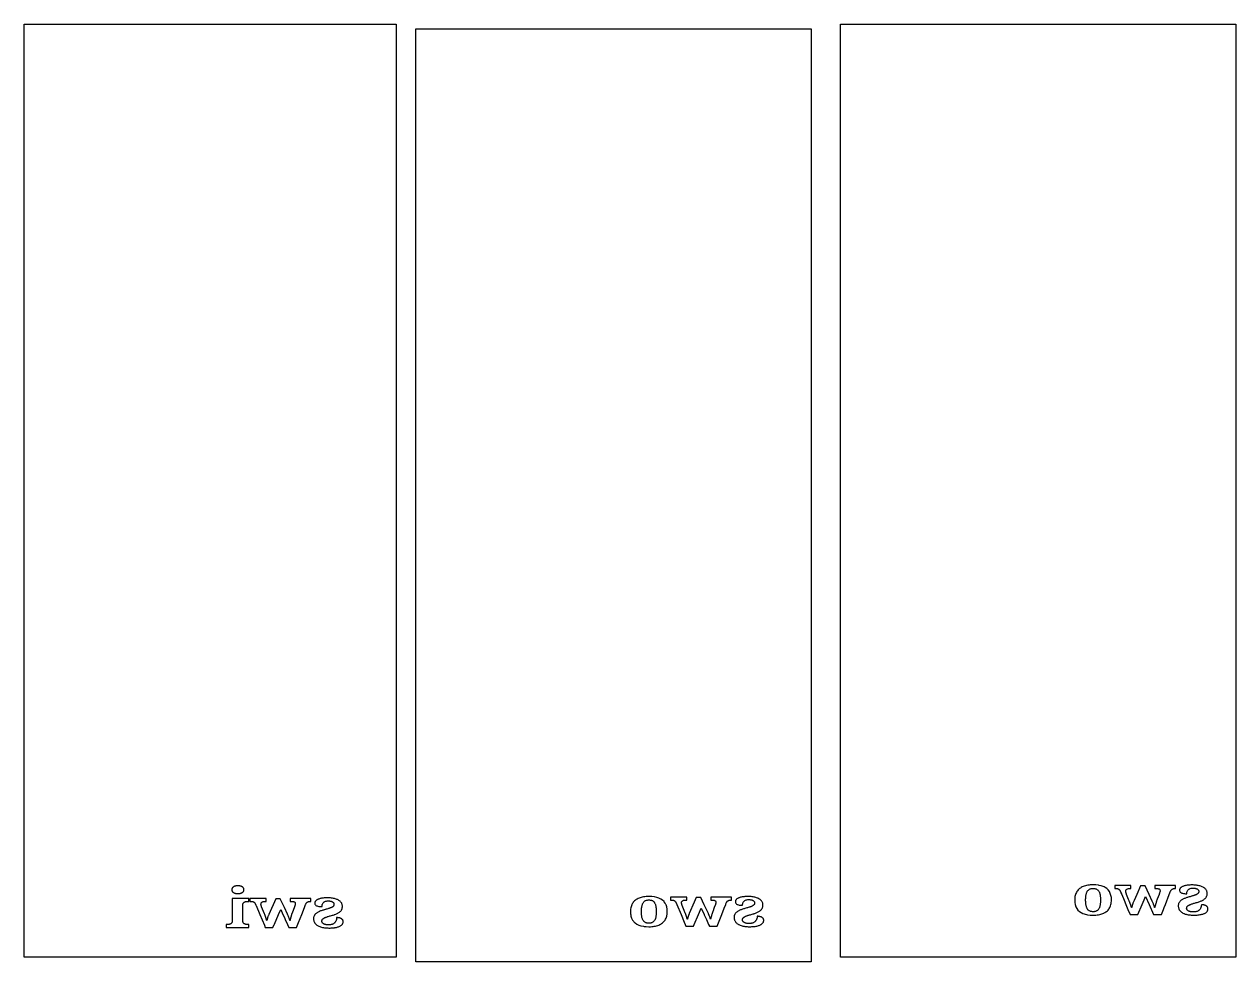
# Model space of a CAD drawing. Extents: x -140 to 308, y 299 to 701.
# Drawn here: x 53.2 to 301.4, y 509 to 701 of the extents above; entities that cross this region are included whole.
import ezdxf

# ---------------------------------------------------------------- set-up
doc = ezdxf.new("R2010")
doc.units = 0
doc.layers.get('0').update_dxf_attribs({"linetype": 'CONTINUOUS'})

msp = doc.modelspace()

# ---------------------------------------------------------------- linework, layer by layer
at = {"color": 1}
for points in [[(82.800003, 509.955), (78.800003, 509.955), (60.599998, 509.955), (53.200001, 509.955), (53.200001, 701), (94.580002, 701), (109.4, 701), (118.53, 701), (129.39999, 701), (129.39999, 515.912), (129.39999, 509.955), (109.4, 509.955), (103.4, 509.955), (94.580002, 509.955)], [(160.2, 509), (152.2, 509), (133.39999, 509), (133.39999, 700.04501), (177.397, 700.04501), (204.69299, 700.04501), (208, 700.04501), (209.39999, 700.04501), (214.39999, 700.04501), (214.39999, 509), (209.39999, 509), (208, 509), (203, 509), (182.39999, 509), (178.39999, 509), (177.397, 509)], [(301.39999, 509.955), (268.39801, 509.955), (220.39999, 509.955), (220.39999, 701), (268.39801, 701), (295.69299, 701), (301.39999, 701), (301.39999, 518.55)]]:
    msp.add_lwpolyline(points, close=True, dxfattribs=at)
at = {"color": 5}
for points in [[(96.283997, 523.067), (96.350997, 523.044), (96.420997, 523.024), (96.492997, 523.007), (96.569997, 522.992), (96.648997, 522.98), (96.727997, 522.971), (96.808997, 522.964), (96.890997, 522.96), (96.973997, 522.959), (97.059997, 522.96), (97.142997, 522.964), (97.224997, 522.971), (97.279997, 522.977), (97.303997, 522.98), (97.379997, 522.992), (97.454997, 523.007), (97.525997, 523.024), (97.594997, 523.044), (97.660997, 523.067), (97.723997, 523.092), (97.783997, 523.12), (97.841007, 523.151), (97.894997, 523.184), (97.944997, 523.221), (97.989997, 523.26), (98.025157, 523.296), (98.031957, 523.303), (98.068957, 523.349), (98.102957, 523.398), (98.131967, 523.45), (98.154967, 523.505), (98.172967, 523.564), (98.185967, 523.625), (98.193967, 523.69), (98.196967, 523.757), (98.194667, 523.808), (98.193919, 523.825), (98.185919, 523.889), (98.172919, 523.951), (98.154919, 524.009), (98.131919, 524.064), (98.102909, 524.116), (98.068909, 524.165), (98.031909, 524.211), (97.989909, 524.254), (97.944909, 524.294), (97.894909, 524.33), (97.840919, 524.364), (97.791919, 524.3898), (97.783919, 524.3938), (97.723919, 524.4218), (97.660919, 524.4478), (97.594919, 524.4698), (97.525919, 524.4898), (97.454919, 524.5068), (97.379919, 524.5218), (97.303919, 524.5338), (97.279919, 524.5368), (97.224919, 524.5428), (97.142919, 524.5498), (97.059919, 524.5538), (96.973919, 524.5548), (96.890919, 524.5538), (96.808919, 524.5498), (96.727919, 524.5428), (96.648919, 524.5338), (96.569919, 524.5218), (96.492919, 524.5068), (96.420919, 524.4898), (96.350919, 524.4698), (96.283919, 524.4478), (96.255919, 524.4366), (96.218929, 524.4218), (96.155929, 524.3938), (96.095929, 524.3638), (96.041929, 524.3298), (95.990929, 524.2938), (95.943929, 524.2538), (95.900929, 524.2108), (95.859929, 524.1648), (95.823929, 524.1158), (95.791929, 524.0638), (95.765929, 524.0088), (95.744929, 523.9508), (95.730929, 523.8888), (95.721929, 523.8248), (95.721181, 523.8078), (95.718881, 523.7568), (95.721881, 523.6898), (95.730881, 523.6248), (95.744881, 523.5638), (95.765881, 523.5048), (95.791881, 523.4498), (95.823881, 523.3978), (95.859881, 523.3488), (95.900881, 523.3028), (95.943881, 523.2598), (95.990881, 523.2208), (96.041881, 523.1838), (96.095881, 523.1508), (96.155881, 523.1198), (96.218881, 523.0918), (96.255871, 523.0776)], [(268.405, 521.902), (268.398, 521.647), (268.424, 521.148), (268.504, 520.693), (268.638, 520.282), (268.82501, 519.916), (269.065, 519.594), (269.35901, 519.316), (269.70499, 519.082), (270.10101, 518.89), (270.336, 518.8117), (270.548, 518.741), (270.797, 518.688), (271.04599, 518.635), (271.59399, 518.571), (272.19199, 518.55), (272.47699, 518.555), (272.75201, 518.571), (273.01801, 518.598), (273.27499, 518.635), (273.522, 518.683), (273.5425, 518.688), (273.76, 518.741), (273.98498, 518.811), (274.19799, 518.89), (274.40099, 518.981), (274.43199, 518.9974), (274.59199, 519.082), (274.77198, 519.194), (274.94197, 519.316), (275.09599, 519.449), (275.23799, 519.594), (275.36799, 519.749), (275.48497, 519.916), (275.59098, 520.093), (275.68398, 520.282), (275.76098, 520.484), (275.82298, 520.696), (275.83198, 520.736), (275.87218, 520.919), (275.90718, 521.151), (275.92818, 521.394), (275.93518, 521.647), (275.90818, 522.147), (275.82918, 522.602), (275.77058, 522.784), (275.69718, 523.012), (275.51218, 523.379), (275.27418, 523.701), (274.98319, 523.978), (274.63819, 524.212), (274.4322, 524.3116), (274.24119, 524.404), (273.7942, 524.553), (273.40818, 524.6353), (273.29719, 524.659), (272.74918, 524.723), (272.64393, 524.727), (272.4928, 524.733), (272.38419, 524.737), (272.15018, 524.746), (271.8632, 524.74), (271.58619, 524.724), (271.36018, 524.702), (271.31918, 524.698), (271.06317, 524.66), (270.81817, 524.613), (270.58218, 524.554), (270.35818, 524.485), (270.33618, 524.477), (270.14419, 524.4052), (269.94217, 524.3152), (269.75119, 524.2132), (269.57019, 524.1022), (269.40118, 523.9792), (269.24719, 523.8462), (269.10519, 523.7022), (268.97519, 523.5462), (268.85717, 523.3802), (268.75219, 523.2022), (268.65919, 523.0132), (268.57919, 522.8132), (268.57019, 522.7852), (268.51389, 522.6032), (268.46289, 522.3812), (268.42689, 522.1482)], [(271.12, 519.666), (271.0844, 519.712), (271.052, 519.754), (270.99, 519.851), (270.931, 519.956), (270.877, 520.07), (270.831, 520.192), (270.79, 520.323), (270.756, 520.462), (270.729, 520.609), (270.7074, 520.736), (270.7034, 520.762), (270.6824, 520.923), (270.6664, 521.092), (270.6544, 521.269), (270.6474, 521.454), (270.6454, 521.647), (270.6474, 521.843), (270.6544, 522.029), (270.6664, 522.208), (270.6824, 522.378), (270.7034, 522.54), (270.7294, 522.693), (270.7482, 522.784), (270.7594, 522.838), (270.7954, 522.974), (270.8364, 523.102), (270.8824, 523.222), (270.9334, 523.333), (270.9904, 523.435), (271.0554, 523.53), (271.1264, 523.616), (271.2024, 523.695), (271.2834, 523.765), (271.3421, 523.808), (271.3604, 523.8214), (271.3694, 523.8284), (271.4604, 523.8824), (271.56242, 523.9294), (271.67042, 523.9674), (271.78541, 523.9964), (271.90742, 524.0174), (272.03541, 524.0304), (272.1714, 524.0344), (272.30742, 524.0304), (272.38442, 524.0224), (272.43642, 524.0174), (272.55843, 523.9964), (272.67342, 523.9674), (272.78143, 523.9294), (272.88241, 523.8824), (272.97741, 523.8284), (273.06541, 523.7654), (273.14641, 523.6954), (273.22141, 523.6164), (273.29041, 523.5304), (273.35341, 523.4354), (273.40841, 523.33522), (273.40941, 523.33322), (273.45941, 523.22222), (273.50441, 523.10222), (273.54341, 522.97422), (273.57641, 522.83822), (273.58681, 522.78422), (273.60441, 522.69322), (273.62641, 522.54022), (273.64441, 522.37822), (273.65841, 522.20822), (273.66941, 522.02922), (273.67541, 521.84322), (273.67741, 521.64722), (273.67541, 521.45422), (273.66941, 521.26922), (273.65841, 521.09222), (273.64441, 520.92322), (273.62641, 520.76222), (273.62241, 520.73622), (273.60411, 520.60922), (273.57311, 520.46222), (273.53711, 520.32322), (273.49611, 520.19222), (273.45011, 520.07022), (273.39911, 519.95622), (273.34211, 519.85122), (273.27711, 519.75422), (273.24321, 519.71222), (273.20611, 519.66622), (273.13111, 519.58622), (273.04911, 519.51422), (272.96311, 519.45122), (272.87211, 519.39622), (272.7711, 519.35022), (272.66309, 519.31222), (272.5481, 519.28222), (272.42609, 519.26122), (272.38409, 519.25722), (272.29709, 519.24822), (272.1611, 519.24422), (272.02508, 519.24822), (271.89609, 519.26122), (271.77408, 519.28222), (271.65909, 519.31222), (271.55108, 519.35022), (271.4501, 519.39622), (271.3591, 519.45122), (271.2731, 519.51422), (271.1941, 519.58622)], [(276.98801, 524), (276.99201, 523.99947), (277.04801, 523.99247), (277.10401, 523.98247), (277.15801, 523.97047), (277.20901, 523.95847), (277.25801, 523.94347), (277.30401, 523.92447), (277.34801, 523.90347), (277.39001, 523.87847), (277.43001, 523.85047), (277.47101, 523.81647), (277.47901, 523.80847), (277.50361, 523.78507), (277.51061, 523.77807), (277.54961, 523.73507), (277.58761, 523.68707), (277.62361, 523.63507), (277.65961, 523.57907), (277.69461, 523.52007), (277.72961, 523.45607), (277.76661, 523.38507), (277.80361, 523.30907), (277.84061, 523.22807), (277.87861, 523.14007), (278.02735, 522.78407), (278.52763, 521.58677), (278.88306, 520.73607), (279.31089, 519.71207), (279.73875, 518.68807), (279.74965, 518.66207), (281.31764, 518.66207), (281.32894, 518.68807), (282.21517, 520.73607), (282.62368, 521.68009), (282.9067, 522.33407), (283.6304, 520.73607), (284.55792, 518.68807), (284.56972, 518.66207), (286.15871, 518.66207), (286.16891, 518.68807), (286.57098, 519.71207), (286.71969, 520.09081), (286.97305, 520.73607), (287.77722, 522.78407), (288.02969, 523.42707), (288.05769, 523.48207), (288.08669, 523.53407), (288.11569, 523.58307), (288.14569, 523.63007), (288.17569, 523.67407), (288.20769, 523.71507), (288.23869, 523.75107), (288.27269, 523.78407), (288.29899, 523.80807), (288.30699, 523.81507), (288.34199, 523.84307), (288.37899, 523.86807), (288.41699, 523.89007), (288.45899, 523.91107), (288.50399, 523.92907), (288.54999, 523.94607), (288.59799, 523.96107), (288.64699, 523.97507), (288.69899, 523.98607), (288.75299, 523.99407), (288.76799, 523.99607), (288.80899, 524.00007), (288.86899, 524.00407), (288.93099, 524.00707), (288.99699, 524.00907), (289.06499, 524.01007), (289.06499, 524.60107), (288.768, 524.60107), (287.74398, 524.60107), (286.71999, 524.60107), (285.696, 524.60107), (284.83098, 524.60107), (284.83098, 524.40952), (284.83098, 524.23951), (284.83098, 524.14701), (284.83098, 524.08791), (284.83098, 524.05641), (284.83098, 524.02561), (284.83098, 524.01431), (284.83098, 524.01031), (285.03, 524.01031), (285.17001, 524.00731), (285.298, 524.00031), (285.414, 523.98631), (285.517, 523.96831), (285.609, 523.94431), (285.688, 523.91431), (285.696, 523.90931), (285.752, 523.87691), (285.804, 523.82991), (285.8198, 523.80791), (285.845, 523.77291), (285.874, 523.70491), (285.891, 523.62691), (285.897, 523.53891), (285.896, 523.50891), (285.894, 523.47491), (285.889, 523.43891), (285.883, 523.40091), (285.875, 523.35991), (285.866, 523.31591), (285.86, 523.29591), (285.852, 523.27291), (285.838, 523.23091), (285.796, 523.10791), (285.782, 523.06791), (285.696, 522.83905), (285.6753, 522.78395), (285.30781, 521.80604), (285.23901, 521.62295), (285.19101, 521.48895), (285.16801, 521.42195), (285.14601, 521.35395), (285.12401, 521.28495), (285.10301, 521.21595), (285.08921, 521.16925), (285.08221, 521.14495), (285.06221, 521.07395), (285.02421, 520.93595), (285.00521, 520.86795), (284.98821, 520.80095), (284.96751, 520.73595), (284.9672, 520.73495), (284.9514, 520.68195), (284.9484, 520.67095), (284.937, 520.63025), (284.93, 520.60695), (284.9188, 520.56675), (284.9128, 520.54595), (284.8978, 520.48495), (284.8888, 520.44955), (284.8828, 520.42595), (284.8668, 520.36595), (284.8518, 520.30895), (284.8388, 520.25395), (284.8318, 520.22395), (284.8268, 520.20195), (284.8178, 520.15295), (284.8098, 520.10595), (284.7708, 520.10595), (284.7678, 520.10595), (284.7458, 520.19795), (284.7388, 520.22395), (284.7209, 520.28995), (284.6919, 520.38395), (284.6719, 520.44525), (284.6609, 520.47895), (284.6269, 520.57495), (284.5909, 520.67295), (284.5674, 520.73595), (284.5529, 520.77495), (284.5119, 520.88295), (284.4649, 520.99895), (284.4139, 521.11995), (284.3579, 521.24895), (284.2979, 521.38395), (283.63854, 522.78395), (282.81289, 524.53695), (282.62389, 524.53695), (281.87289, 524.53695), (281.11129, 522.78395), (280.57589, 521.55166), (280.45089, 521.26395), (280.44389, 521.24795), (280.39389, 521.13395), (280.34389, 521.01095), (280.29889, 520.89495), (280.25989, 520.78495), (280.24419, 520.73595), (280.22689, 520.68195), (280.19989, 520.58495), (280.17589, 520.49495), (280.15369, 520.41115), (280.15287, 520.40815), (280.13187, 520.32615), (280.11187, 520.24815), (280.10487, 520.22415), (280.09147, 520.17515), (280.07347, 520.10615), (280.03247, 520.10615), (280.02447, 520.13225), (280.01847, 520.15115), (280.00547, 520.19615), (279.99747, 520.22415), (279.99247, 520.24015), (279.98147, 520.28415), (279.96947, 520.32715), (279.95847, 520.37015), (279.94847, 520.41215), (279.92447, 520.49815), (279.91367, 520.53615), (279.91267, 520.54015), (279.89967, 520.58315), (279.88567, 520.62515), (279.86867, 520.67115), (279.85067, 520.71815), (279.84467, 520.73615), (279.83387, 520.76715), (279.81687, 520.81715), (279.79887, 520.86815), (279.78187, 520.92115), (279.76287, 520.97515), (279.74187, 521.03215), (279.71887, 521.09215), (279.69287, 521.15515), (279.66587, 521.22015), (279.65307, 521.24815), (279.63487, 521.28815), (279.55187, 521.49923), (279.44927, 521.76015), (279.04662, 522.78415), (278.99782, 522.90815), (278.96382, 523.00615), (278.94782, 523.05615), (278.93282, 523.10715), (278.91782, 523.15915), (278.90382, 523.21215), (278.89082, 523.26315), (278.88282, 523.29615), (278.87982, 523.31115), (278.87182, 523.35615), (278.86582, 523.39615), (278.86282, 523.43415), (278.86182, 523.46715), (278.86782, 523.55615), (278.88882, 523.63715), (278.92182, 523.70915), (278.96882, 523.77215), (279.00742, 523.80815), (279.02882, 523.82815), (279.10182, 523.87415), (279.18882, 523.91615), (279.28983, 523.95015), (279.40482, 523.97615), (279.53382, 523.99515), (279.55182, 523.99615), (279.67682, 524.00615), (279.83383, 524.01015), (279.92783, 524.01015), (279.92783, 524.60115), (279.55182, 524.60115), (278.52784, 524.60115), (277.50382, 524.60115), (276.99182, 524.60115), (276.60382, 524.60115), (276.60382, 524.05135), (276.60382, 524.03735), (276.60382, 524.02085), (276.60382, 524.01285), (276.60382, 524.00985), (276.79181, 524.00985), (276.85981, 524.00885), (276.92581, 524.00585)], [(291.39899, 519.705), (291.39499, 519.712), (291.37459, 519.752), (291.35659, 519.799), (291.34359, 519.847), (291.33559, 519.897), (291.33259, 519.947), (291.33559, 520.007), (291.34359, 520.065), (291.35659, 520.12), (291.37459, 520.174), (291.39809, 520.224), (291.39855, 520.225), (291.42655, 520.274), (291.45855, 520.322), (291.49655, 520.368), (291.54155, 520.414), (291.59455, 520.459), (291.65355, 520.502), (291.71955, 520.546), (291.79355, 520.588), (291.83955, 520.6124), (291.87455, 520.631), (291.96255, 520.673), (292.05855, 520.716), (292.10805, 520.736), (292.16255, 520.758), (292.27355, 520.801), (292.39257, 520.841), (292.52156, 520.883), (292.65755, 520.925), (292.80355, 520.968), (292.86355, 520.9852), (292.95755, 521.012), (293.12054, 521.056), (293.31454, 521.108), (293.50155, 521.16), (293.67953, 521.214), (293.84955, 521.269), (294.01153, 521.326), (294.16553, 521.384), (294.31155, 521.446), (294.44955, 521.511), (294.57855, 521.577), (294.70053, 521.646), (294.81354, 521.717), (294.87454, 521.76), (294.91154, 521.7861), (294.91854, 521.7911), (295.01854, 521.8671), (295.11054, 521.9471), (295.19254, 522.0301), (295.26654, 522.1171), (295.33254, 522.2081), (295.38854, 522.3021), (295.43654, 522.4001), (295.47554, 522.5031), (295.50654, 522.6111), (295.52854, 522.7241), (295.53554, 522.7841), (295.54154, 522.8421), (295.54554, 522.9641), (295.53954, 523.1101), (295.52154, 523.2491), (295.49054, 523.3811), (295.44854, 523.5071), (295.39354, 523.6261), (295.32654, 523.7391), (295.24754, 523.8451), (295.15754, 523.9451), (295.05656, 524.0401), (294.94556, 524.1291), (294.91156, 524.152), (294.82256, 524.2121), (294.68856, 524.2901), (294.54756, 524.3591), (294.39855, 524.4221), (294.23857, 524.4791), (294.07057, 524.5311), (293.89257, 524.5771), (293.88757, 524.5781), (293.70556, 524.617), (293.51056, 524.651), (293.37558, 524.6697), (293.30858, 524.6787), (293.0996, 524.7007), (292.88359, 524.7157), (292.86359, 524.7166), (292.66059, 524.7256), (292.43058, 524.7286), (292.20658, 524.7256), (291.99357, 524.7176), (291.83958, 524.7076), (291.79258, 524.7046), (291.60358, 524.6856), (291.42557, 524.6616), (291.25959, 524.6326), (291.10459, 524.6016), (290.95859, 524.5676), (290.82359, 524.5306), (290.81559, 524.5276), (290.69758, 524.4901), (290.58158, 524.4471), (290.47559, 524.4001), (290.37859, 524.3491), (290.29059, 524.2961), (290.21159, 524.2411), (290.14159, 524.1841), (290.07959, 524.1251), (290.02659, 524.0651), (289.98159, 524.0041), (289.94459, 523.9431), (289.91659, 523.8811), (289.89559, 523.8201), (289.89259, 523.8071), (289.88359, 523.7591), (289.87959, 523.6981), (289.88959, 523.5781), (289.91859, 523.4671), (289.96559, 523.3671), (290.03259, 523.2761), (290.11959, 523.1941), (290.2246, 523.1231), (290.35259, 523.0641), (290.50459, 523.0171), (290.6826, 522.9791), (290.8156, 522.962), (290.8846, 522.953), (290.9226, 522.95), (291.09829, 522.9376), (291.11159, 522.93666), (291.22066, 522.93366), (291.29836, 522.93166), (291.34436, 522.93066), (291.36456, 522.93018), (291.37356, 523.10718), (291.40056, 523.27018), (291.44556, 523.41918), (291.50856, 523.55518), (291.58956, 523.67718), (291.68856, 523.78518), (291.71416, 523.80618), (291.80456, 523.88018), (291.83956, 523.90038), (291.93956, 523.95818), (292.09056, 524.01818), (292.25957, 524.06118), (292.44655, 524.08718), (292.64955, 524.09618), (292.72655, 524.09518), (292.80255, 524.09118), (292.86355, 524.08518), (292.87755, 524.08418), (292.95155, 524.07518), (293.02655, 524.06318), (293.09955, 524.04818), (293.17055, 524.03318), (293.23855, 524.01618), (293.30355, 523.99618), (293.36455, 523.97418), (293.37555, 523.96918), (293.42155, 523.94818), (293.47555, 523.92018), (293.52655, 523.89018), (293.57355, 523.85718), (293.61655, 523.82318), (293.63495, 523.80618), (293.65655, 523.78618), (293.69355, 523.74618), (293.72655, 523.70518), (293.75555, 523.66118), (293.77855, 523.61418), (293.79755, 523.56518), (293.81055, 523.51318), (293.81855, 523.45918), (293.82055, 523.40118), (293.81855, 523.34418), (293.81255, 523.29418), (293.81194, 523.28918), (293.79994, 523.23618), (293.78394, 523.18518), (293.76294, 523.13618), (293.73794, 523.09018), (293.70594, 523.04318), (293.66594, 522.99618), (293.61694, 522.95018), (293.56094, 522.90618), (293.49694, 522.86218), (293.42394, 522.81918), (293.35684, 522.78218), (293.34594, 522.77618), (293.25894, 522.73418), (293.16294, 522.69118), (293.05696, 522.64818), (292.94194, 522.60618), (292.86394, 522.57908), (292.81794, 522.56308), (292.68296, 522.52008), (292.53694, 522.47508), (292.37895, 522.42808), (292.32705, 522.41308), (292.20897, 522.37908), (292.02798, 522.32808), (291.83495, 522.27608), (291.67696, 522.23208), (291.52297, 522.18608), (291.37197, 522.13808), (291.22597, 522.08808), (291.08397, 522.03508), (290.94597, 521.98008), (290.81597, 521.92398), (290.81397, 521.92311), (290.68698, 521.86411), (290.56796, 521.80311), (290.45398, 521.73911), (290.34695, 521.67311), (290.24597, 521.60511), (290.15197, 521.53211), (290.06497, 521.45511), (289.98497, 521.37611), (289.91197, 521.29311), (289.84497, 521.20711), (289.78597, 521.11811), (289.73497, 521.02311), (289.69297, 520.92411), (289.66097, 520.82111), (289.64147, 520.73411), (289.63747, 520.71411), (289.62347, 520.60311), (289.61947, 520.48811), (289.62547, 520.33811), (289.64247, 520.19411), (289.67147, 520.05511), (289.71247, 519.92011), (289.76447, 519.79011), (289.80547, 519.71011), (289.82847, 519.66511), (289.90347, 519.54911), (289.98947, 519.43811), (290.08747, 519.33411), (290.19547, 519.23611), (290.31446, 519.14411), (290.44547, 519.05911), (290.58646, 518.97911), (290.73645, 518.90611), (290.81645, 518.87281), (290.89745, 518.83911), (291.06744, 518.77811), (291.24844, 518.72411), (291.39581, 518.68611), (291.43841, 518.67511), (291.63842, 518.63611), (291.8474, 518.60511), (292.06542, 518.58011), (292.29342, 518.56211), (292.53042, 518.55111), (292.77642, 518.54811), (293.03143, 518.55111), (293.27441, 518.55911), (293.50542, 518.57411), (293.72442, 518.59411), (293.93041, 518.62011), (294.12441, 518.65211), (294.30343, 518.68311), (294.31703, 518.68611), (294.47142, 518.72011), (294.62642, 518.76111), (294.7704, 518.80811), (294.90343, 518.85911), (294.91243, 518.86311), (295.02345, 518.91491), (295.13643, 518.97291), (295.23845, 519.03491), (295.32945, 519.10091), (295.40945, 519.16991), (295.47845, 519.24391), (295.53645, 519.32191), (295.58445, 519.40291), (295.62345, 519.48491), (295.65345, 519.56991), (295.67545, 519.65591), (295.68345, 519.70991), (295.68845, 519.74291), (295.69345, 519.83291), (295.68945, 519.92091), (295.67745, 520.00191), (295.65945, 520.07791), (295.63245, 520.14891), (295.59845, 520.21291), (295.59245, 520.22191), (295.55775, 520.27191), (295.50975, 520.32391), (295.45875, 520.37091), (295.40275, 520.41591), (295.34375, 520.45691), (295.27975, 520.49391), (295.21275, 520.52791), (295.14175, 520.55491), (295.07075, 520.57991), (294.99775, 520.60091), (294.92475, 520.61991), (294.91275, 520.62191), (294.84975, 520.63451), (294.77375, 520.64651), (294.69775, 520.65651), (294.62475, 520.66451), (294.55375, 520.67051), (294.48575, 520.67551), (294.42475, 520.67751), (294.41875, 520.67769), (294.40035, 520.67798), (294.37655, 520.67835), (294.36095, 520.67859), (294.35495, 520.67869), (294.35195, 520.56669), (294.34295, 520.45669), (294.32695, 520.35169), (294.30395, 520.24969), (294.29595, 520.22169), (294.27585, 520.15069), (294.23985, 520.05669), (294.19885, 519.96569), (294.15285, 519.87969), (294.10185, 519.79869), (294.04485, 519.72269), (294.03345, 519.70969), (293.98275, 519.65169), (293.91575, 519.58569), (293.88875, 519.56209), (293.84475, 519.52369), (293.76875, 519.46769), (293.68875, 519.41569), (293.60475, 519.36869), (293.51675, 519.32669), (293.42475, 519.28969), (293.32575, 519.26069), (293.22272, 519.23669), (293.11674, 519.21769), (293.00675, 519.20469), (292.89375, 519.19669), (292.86475, 519.19595), (292.77675, 519.19395), (292.65377, 519.19595), (292.53774, 519.20095), (292.42674, 519.20795), (292.32176, 519.21895), (292.22176, 519.23295), (292.12876, 519.24995), (292.04076, 519.26995), (291.95776, 519.29395), (291.87976, 519.31995), (291.84076, 519.33615), (291.80776, 519.34995), (291.74076, 519.38195), (291.67876, 519.41795), (291.62576, 519.45295), (291.57676, 519.49095), (291.53276, 519.52995), (291.49276, 519.56995), (291.45876, 519.61295), (291.42776, 519.65695)], [(94.758003, 516.614), (94.580002, 516.614), (94.580002, 516.023), (96.255997, 516.023), (97.998001, 516.023), (98.049001, 516.023), (98.154996, 516.023), (98.256055, 516.023), (98.303995, 516.023), (99.20099, 516.023), (99.20099, 516.5584), (99.20099, 516.5801), (99.20099, 516.5861), (99.20099, 516.5921), (99.20099, 516.6024), (99.20099, 516.6074), (99.20099, 516.6114), (99.20099, 516.6144), (99.032991, 516.6144), (98.980001, 516.6154), (98.925001, 516.6174), (98.869001, 516.6204), (98.809991, 516.6254), (98.749991, 516.6314), (98.687991, 516.6384), (98.675101, 516.6404), (98.629991, 516.6474), (98.572991, 516.6594), (98.517991, 516.6744), (98.464991, 516.6914), (98.413991, 516.7114), (98.363991, 516.7344), (98.313001, 516.7624), (98.304001, 516.7684), (98.265001, 516.7936), (98.220001, 516.8276), (98.178001, 516.8656), (98.139001, 516.9056), (98.103001, 516.9496), (98.071001, 517.0006), (98.045001, 517.0566), (98.024001, 517.1176), (98.010001, 517.1836), (98.001001, 517.2556), (97.998001, 517.3326), (97.998001, 518.6886), (97.998001, 520.6926), (98.001001, 520.7646), (98.010001, 520.8316), (98.024001, 520.8926), (98.045001, 520.9486), (98.071001, 520.9986), (98.103001, 521.0446), (98.139001, 521.0876), (98.178001, 521.1276), (98.220001, 521.1636), (98.265001, 521.1966), (98.304001, 521.2202), (98.313001, 521.2252), (98.363991, 521.2512), (98.416991, 521.2742), (98.470991, 521.2942), (98.525991, 521.3112), (98.582991, 521.3262), (98.639991, 521.3382), (98.698991, 521.3472), (98.757001, 521.3542), (98.815001, 521.3602), (98.871001, 521.3652), (98.926001, 521.3682), (98.980001, 521.3702), (99.032991, 521.3712), (99.20099, 521.3712), (99.20099, 521.7602), (99.20099, 521.9612), (98.304001, 521.9612), (95.792, 521.9612), (95.792, 519.7021), (95.792, 519.38267), (95.792, 519.08206), (95.792, 518.6882), (95.792, 517.6642), (95.792, 517.3322), (95.79, 517.2552), (95.782, 517.1832), (95.7759, 517.1522), (95.769, 517.1172), (95.751, 517.0562), (95.727, 517.0002), (95.698, 516.9492), (95.66201, 516.9052), (95.62301, 516.8652), (95.58101, 516.8272), (95.53601, 516.7932), (95.48801, 516.7622), (95.43701, 516.7342), (95.38402, 516.7112), (95.33002, 516.6912), (95.27502, 516.6742), (95.23202, 516.6627), (95.21902, 516.6597), (95.16102, 516.6477), (95.11591, 516.6407), (95.10302, 516.6387), (95.04102, 516.6317), (94.98102, 516.6257), (94.92201, 516.6207), (94.86601, 516.6177), (94.81101, 516.6157)], [(114.265, 517.636), (114.2835, 517.664), (114.296, 517.683), (114.335, 517.73), (114.38, 517.775), (114.432, 517.82), (114.491, 517.864), (114.558, 517.907), (114.631, 517.949), (114.688, 517.9793), (114.712, 517.992), (114.801, 518.035), (114.897, 518.077), (114.9746, 518.1094), (115, 518.12), (115.112, 518.162), (115.231, 518.203), (115.359, 518.244), (115.47091, 518.2783), (115.49601, 518.2863), (115.64101, 518.3293), (115.79601, 518.3733), (115.95801, 518.4183), (116.15301, 518.4693), (116.33901, 518.5213), (116.51801, 518.5753), (116.68801, 518.6313), (116.73601, 518.6479), (116.85001, 518.6873), (116.85301, 518.6883), (117.00436, 518.7453), (117.15036, 518.8073), (117.28736, 518.8723), (117.41736, 518.9383), (117.53836, 519.0073), (117.65136, 519.0793), (117.75736, 519.1523), (117.85736, 519.2283), (117.94836, 519.3083), (118.03136, 519.3913), (118.10536, 519.4783), (118.17036, 519.5693), (118.22736, 519.6633), (118.25136, 519.7123), (118.27536, 519.7613), (118.31436, 519.8643), (118.34536, 519.9723), (118.36636, 520.0853), (118.37936, 520.2033), (118.38436, 520.3253), (118.37836, 520.4713), (118.35936, 520.6103), (118.33076, 520.7363), (118.32976, 520.7423), (118.28676, 520.8683), (118.23176, 520.9873), (118.16476, 521.0993), (118.08676, 521.2063), (117.99676, 521.3063), (117.89576, 521.4013), (117.78376, 521.4903), (117.66076, 521.5733), (117.52776, 521.6503), (117.38676, 521.7193), (117.23676, 521.7823), (117.07776, 521.8403), (116.90976, 521.8913), (116.73676, 521.936), (116.73176, 521.937), (116.54476, 521.977), (116.34976, 522.011), (116.14776, 522.039), (115.93876, 522.061), (115.72276, 522.077), (115.49976, 522.086), (115.26976, 522.089), (115.04476, 522.086), (114.83276, 522.078), (114.68876, 522.069), (114.63176, 522.065), (114.44176, 522.047), (114.26476, 522.023), (114.09876, 521.993), (113.94276, 521.962), (113.79776, 521.929), (113.66176, 521.892), (113.53576, 521.851), (113.42076, 521.808), (113.31476, 521.762), (113.31076, 521.76), (113.21746, 521.71), (113.12946, 521.657), (113.05046, 521.602), (112.97946, 521.545), (112.91746, 521.487), (112.86446, 521.427), (112.81946, 521.365), (112.78346, 521.304), (112.75446, 521.243), (112.73446, 521.182), (112.72246, 521.121), (112.71846, 521.059), (112.72746, 520.939), (112.75646, 520.829), (112.80066, 520.736), (112.80466, 520.728), (112.87166, 520.637), (112.95766, 520.556), (113.06366, 520.485), (113.19066, 520.426), (113.34366, 520.378), (113.52066, 520.341), (113.72266, 520.315), (113.95066, 520.299), (114.13645, 520.295), (114.18245, 520.294), (114.20265, 520.29352), (114.21165, 520.47052), (114.23865, 520.63352), (114.26975, 520.73652), (114.28365, 520.78252), (114.34665, 520.91852), (114.42765, 521.03952), (114.52665, 521.14752), (114.64365, 521.24252), (114.68865, 521.26872), (114.77765, 521.32052), (114.92965, 521.38152), (115.09865, 521.42452), (115.28465, 521.45052), (115.48865, 521.45952), (115.56465, 521.45752), (115.64065, 521.45352), (115.71265, 521.44752), (115.71565, 521.44728), (115.79065, 521.43728), (115.86465, 521.42528), (115.93865, 521.41128), (116.00965, 521.39628), (116.07765, 521.37928), (116.14165, 521.35928), (116.20265, 521.33628), (116.26065, 521.31128), (116.31465, 521.28328), (116.36465, 521.25328), (116.37165, 521.24828), (116.41155, 521.22028), (116.45555, 521.18528), (116.49555, 521.14828), (116.53255, 521.10928), (116.56555, 521.06728), (116.59455, 521.02428), (116.61755, 520.97728), (116.63555, 520.92828), (116.64855, 520.87628), (116.65655, 520.82128), (116.65955, 520.76428), (116.65857, 520.73628), (116.65757, 520.70728), (116.65057, 520.65228), (116.63857, 520.59928), (116.62257, 520.54828), (116.60157, 520.49928), (116.57557, 520.45328), (116.54357, 520.40528), (116.50357, 520.35928), (116.45557, 520.31328), (116.39957, 520.26828), (116.33457, 520.22528), (116.33257, 520.22428), (116.26227, 520.18228), (116.18427, 520.13928), (116.09727, 520.09628), (116.00027, 520.05428), (115.89527, 520.01128), (115.78027, 519.96928), (115.71227, 519.94588), (115.65527, 519.92628), (115.52127, 519.88328), (115.37427, 519.83728), (115.21627, 519.79028), (115.04727, 519.74228), (114.94021, 519.71228), (114.86531, 519.69128), (114.68831, 519.64338), (114.67331, 519.63938), (114.51431, 519.59538), (114.36031, 519.54938), (114.21031, 519.50138), (114.06431, 519.45138), (113.92231, 519.39838), (113.78431, 519.34438), (113.66431, 519.29298), (113.65131, 519.28698), (113.52531, 519.22698), (113.40531, 519.16598), (113.29231, 519.10198), (113.18431, 519.03598), (113.08431, 518.96798), (112.99031, 518.89498), (112.90231, 518.81898), (112.82231, 518.73898), (112.77751, 518.68798), (112.74931, 518.65598), (112.68331, 518.56998), (112.64031, 518.50588), (112.62431, 518.48198), (112.57331, 518.38598), (112.53131, 518.28698), (112.49831, 518.18398), (112.47531, 518.07698), (112.46131, 517.96598), (112.45631, 517.85098), (112.46231, 517.70198), (112.48031, 517.55798), (112.50931, 517.41798), (112.54931, 517.28298), (112.60231, 517.15398), (112.64031, 517.07858), (112.66531, 517.02898), (112.74131, 516.91198), (112.82731, 516.80198), (112.92431, 516.69798), (112.98821, 516.63998), (113.03231, 516.59998), (113.15231, 516.50798), (113.28231, 516.42198), (113.42331, 516.34298), (113.57431, 516.26998), (113.73431, 516.20298), (113.90531, 516.14198), (114.08531, 516.08798), (114.27531, 516.03898), (114.47531, 515.99998), (114.68431, 515.96798), (114.68831, 515.96754), (114.90331, 515.94394), (115.13031, 515.92594), (115.36731, 515.91494), (115.61331, 515.91194), (115.71231, 515.91271), (115.86931, 515.91371), (116.11231, 515.92271), (116.34331, 515.93771), (116.56131, 515.95771), (116.73631, 515.97971), (116.76831, 515.98371), (116.96231, 516.01471), (117.14131, 516.04671), (117.30831, 516.08371), (117.46431, 516.12471), (117.60831, 516.17071), (117.74031, 516.22271), (117.86131, 516.27871), (117.97431, 516.33671), (118.07631, 516.39771), (118.16731, 516.46371), (118.24731, 516.53371), (118.31631, 516.60771), (118.33971, 516.63971), (118.37331, 516.68571), (118.42131, 516.76571), (118.46031, 516.84871), (118.49131, 516.93271), (118.51331, 517.01871), (118.52631, 517.10671), (118.53031, 517.19671), (118.52631, 517.28371), (118.51531, 517.36571), (118.49631, 517.44171), (118.47031, 517.51171), (118.43631, 517.57671), (118.39431, 517.63571), (118.36851, 517.66371), (118.34731, 517.68671), (118.29631, 517.73471), (118.24031, 517.77871), (118.18131, 517.81971), (118.11731, 517.85671), (118.04931, 517.89071), (117.97931, 517.91871), (117.90831, 517.94271), (117.83531, 517.96471), (117.76131, 517.98271), (117.76031, 517.98291), (117.68631, 517.99771), (117.61031, 518.01071), (117.53531, 518.01971), (117.46231, 518.02771), (117.39131, 518.03471), (117.32231, 518.03871), (117.25631, 518.04171), (117.23391, 518.04206), (117.21281, 518.04239), (117.19971, 518.04259), (117.19271, 518.04271), (117.18971, 517.92971), (117.17971, 517.82071), (117.16371, 517.71471), (117.15271, 517.66371), (117.14171, 517.61271), (117.11271, 517.51471), (117.07771, 517.41971), (117.03671, 517.32871), (116.99071, 517.24371), (116.93971, 517.16271), (116.88271, 517.08671), (116.82071, 517.01471), (116.75371, 516.94871), (116.73671, 516.93431), (116.68171, 516.88771), (116.60571, 516.83071), (116.52671, 516.77971), (116.44271, 516.73271), (116.35471, 516.69071), (116.26271, 516.65371), (116.21441, 516.63971), (116.16271, 516.62471), (116.06071, 516.60071), (115.95371, 516.58171), (115.84371, 516.56871), (115.73071, 516.56071), (115.71271, 516.56025), (115.61371, 516.55725), (115.49171, 516.55925), (115.37471, 516.56325), (115.26371, 516.57125), (115.15871, 516.58225), (115.05971, 516.59625), (114.96571, 516.61325), (114.87771, 516.63325), (114.85631, 516.63925), (114.79571, 516.65625), (114.71771, 516.68325), (114.68871, 516.69495), (114.64571, 516.71225), (114.57871, 516.74525), (114.51671, 516.78125), (114.46271, 516.81625), (114.41471, 516.85325), (114.36971, 516.89225), (114.33071, 516.93325), (114.29571, 516.97625), (114.26571, 517.02025), (114.23671, 517.06625), (114.21371, 517.11225), (114.19831, 517.15125), (114.19431, 517.16025), (114.18131, 517.20825), (114.17331, 517.25725), (114.17131, 517.30725), (114.17331, 517.36725), (114.18131, 517.42525), (114.19431, 517.48125), (114.21331, 517.53425), (114.23631, 517.58625)], [(177.405, 519.533), (177.397, 519.278), (177.424, 518.779), (177.44, 518.688), (177.504, 518.324), (177.638, 517.913), (177.825, 517.547), (178.065, 517.225), (178.17599, 517.12004), (178.35899, 516.947), (178.705, 516.713), (178.85556, 516.64), (179.101, 516.521), (179.548, 516.372), (180.04601, 516.266), (180.224, 516.2452), (180.59399, 516.202), (181.192, 516.181), (181.47701, 516.186), (181.752, 516.202), (182.01801, 516.229), (182.272, 516.2656), (182.275, 516.26603), (182.52201, 516.31403), (182.76, 516.37203), (182.98501, 516.44203), (183.19801, 516.52103), (183.40101, 516.61203), (183.45391, 516.64003), (183.59196, 516.71303), (183.77196, 516.82503), (183.94196, 516.94703), (184.09595, 517.08003), (184.23797, 517.22503), (184.31997, 517.32283), (184.36797, 517.38003), (184.48497, 517.54703), (184.59097, 517.72403), (184.68397, 517.91303), (184.76097, 518.11503), (184.82297, 518.32703), (184.87197, 518.55003), (184.89277, 518.68803), (184.90697, 518.78203), (184.92797, 519.02503), (184.93497, 519.27803), (184.90797, 519.77803), (184.82897, 520.23303), (184.69699, 520.64303), (184.65009, 520.73603), (184.51196, 521.01003), (184.31998, 521.2698), (184.27398, 521.332), (183.98298, 521.609), (183.63798, 521.843), (183.24098, 522.035), (182.79399, 522.184), (182.29698, 522.29), (182.27198, 522.293), (181.74897, 522.3541), (181.32017, 522.3698), (181.24797, 522.3728), (181.14997, 522.3768), (180.86299, 522.3708), (180.58598, 522.3548), (180.31898, 522.3288), (180.22398, 522.3147), (180.06298, 522.2908), (179.81797, 522.2438), (179.58198, 522.1848), (179.35798, 522.1158), (179.19998, 522.0567), (179.14398, 522.0358), (178.94198, 521.9458), (178.75099, 521.8438), (178.56999, 521.7328), (178.40098, 521.6098), (178.24697, 521.4768), (178.17597, 521.4048), (178.10497, 521.3328), (177.97498, 521.1768), (177.85696, 521.0108), (177.75197, 520.8328), (177.70477, 520.7368), (177.65897, 520.6438), (177.57897, 520.4448), (177.51397, 520.2338), (177.46297, 520.0118), (177.42697, 519.7788)], [(179.68201, 518.554), (179.66931, 518.688), (179.66631, 518.723), (179.65431, 518.9), (179.64731, 519.085), (179.64531, 519.278), (179.64731, 519.474), (179.65431, 519.661), (179.66631, 519.839), (179.68231, 520.009), (179.70331, 520.171), (179.72931, 520.324), (179.75931, 520.469), (179.79531, 520.605), (179.83631, 520.733), (179.83731, 520.736), (179.88221, 520.853), (179.93321, 520.964), (179.99021, 521.066), (180.05521, 521.161), (180.12621, 521.247), (180.20221, 521.326), (180.22421, 521.345), (180.28321, 521.396), (180.36921, 521.459), (180.46021, 521.513), (180.5622, 521.56), (180.6702, 521.598), (180.7852, 521.627), (180.9072, 521.648), (181.0352, 521.661), (181.17121, 521.665), (181.24821, 521.663), (181.30721, 521.661), (181.4362, 521.648), (181.5582, 521.627), (181.6732, 521.598), (181.78121, 521.56), (181.8822, 521.513), (181.9772, 521.459), (182.0652, 521.396), (182.1462, 521.326), (182.2212, 521.247), (182.2722, 521.1834), (182.2902, 521.161), (182.3532, 521.066), (182.4092, 520.964), (182.4592, 520.853), (182.5031, 520.736), (182.5041, 520.733), (182.5431, 520.605), (182.5761, 520.469), (182.6041, 520.324), (182.6261, 520.171), (182.6441, 520.009), (182.6581, 519.839), (182.6691, 519.661), (182.6751, 519.474), (182.6771, 519.278), (182.6751, 519.085), (182.6691, 518.9), (182.6581, 518.723), (182.6551, 518.688), (182.644, 518.554), (182.626, 518.393), (182.604, 518.24), (182.573, 518.093), (182.537, 517.954), (182.496, 517.823), (182.45, 517.701), (182.4334, 517.664), (182.399, 517.587), (182.342, 517.482), (182.277, 517.385), (182.272, 517.379), (182.206, 517.2972), (182.13, 517.2172), (182.049, 517.1452), (181.963, 517.0822), (181.872, 517.0272), (181.77101, 516.9812), (181.663, 516.9432), (181.54801, 516.9132), (181.426, 516.8922), (181.29701, 516.8802), (181.24801, 516.8782), (181.16101, 516.8752), (181.025, 516.8802), (180.89601, 516.8922), (180.77401, 516.9132), (180.65901, 516.9432), (180.551, 516.9812), (180.45001, 517.0272), (180.35901, 517.0822), (180.27301, 517.1452), (180.22401, 517.1899), (180.19401, 517.2172), (180.12001, 517.2972), (180.05201, 517.3852), (179.99001, 517.4822), (179.93101, 517.5872), (179.87701, 517.7012), (179.83101, 517.8232), (179.79001, 517.9542), (179.75601, 518.0932), (179.72901, 518.2402), (179.70301, 518.3932)], [(186.879, 520.771), (186.8936, 520.736), (187.74928, 518.688), (188.41597, 517.09238), (188.60498, 516.64), (188.74997, 516.293), (190.31796, 516.293), (190.46397, 516.63039), (191.35437, 518.688), (191.90697, 519.965), (192.48531, 518.688), (192.51191, 518.6291), (192.94902, 517.66397), (193.41276, 516.63997), (193.56993, 516.29297), (194.55992, 516.29297), (195.15892, 516.29297), (196.09933, 518.68797), (196.60792, 519.98323), (196.90348, 520.73597), (197.02992, 521.05797), (197.05792, 521.11297), (197.08692, 521.16497), (197.11592, 521.21397), (197.13762, 521.24797), (197.14562, 521.26097), (197.17562, 521.30497), (197.20762, 521.34597), (197.23862, 521.38197), (197.27262, 521.41497), (197.30662, 521.44597), (197.34162, 521.47397), (197.37862, 521.49897), (197.41662, 521.52097), (197.45862, 521.54197), (197.50362, 521.55997), (197.54962, 521.57697), (197.59762, 521.59197), (197.63162, 521.60197), (197.64662, 521.60597), (197.69862, 521.61697), (197.75262, 521.62497), (197.80862, 521.63097), (197.86862, 521.63497), (197.93062, 521.63897), (197.99662, 521.64097), (198.06462, 521.64097), (198.06462, 522.23197), (197.63162, 522.23197), (196.60762, 522.23197), (195.58362, 522.23197), (194.55962, 522.23197), (193.83061, 522.23197), (193.83061, 521.77792), (193.83061, 521.71882), (193.83061, 521.68732), (193.83061, 521.66012), (193.83061, 521.64372), (193.83061, 521.64072), (194.03, 521.64072), (194.17, 521.63872), (194.298, 521.63072), (194.414, 521.61672), (194.517, 521.59872), (194.56, 521.58752), (194.609, 521.57472), (194.688, 521.54472), (194.752, 521.50772), (194.804, 521.46072), (194.845, 521.40372), (194.874, 521.33572), (194.891, 521.25772), (194.89167, 521.24772), (194.89667, 521.16972), (194.89567, 521.13972), (194.89367, 521.10572), (194.88867, 521.06972), (194.88267, 521.03172), (194.87467, 520.99072), (194.86567, 520.94672), (194.85167, 520.90372), (194.83767, 520.86172), (194.79567, 520.73872), (194.79467, 520.73572), (194.78177, 520.69872), (194.55977, 520.10794), (194.23877, 519.25372), (194.21477, 519.18772), (194.19077, 519.11972), (194.16777, 519.05272), (194.14577, 518.98472), (194.12377, 518.91572), (194.10277, 518.84672), (194.08177, 518.77572), (194.06177, 518.70472), (194.05677, 518.68772), (194.02347, 518.56672), (194.00447, 518.49872), (193.99547, 518.46432), (193.98747, 518.43172), (193.96647, 518.36572), (193.94747, 518.30172), (193.92947, 518.23772), (193.91247, 518.17672), (193.91223, 518.17572), (193.89743, 518.11572), (193.88843, 518.08032), (193.88243, 518.05672), (193.86643, 517.99672), (193.85143, 517.93972), (193.83843, 517.88472), (193.82643, 517.83272), (193.81743, 517.78372), (193.80943, 517.73672), (193.79253, 517.73672), (193.78213, 517.73672), (193.77713, 517.73672), (193.77013, 517.73672), (193.76713, 517.73672), (193.74513, 517.82872), (193.72013, 517.92072), (193.69113, 518.01472), (193.66013, 518.10972), (193.63673, 518.17572), (193.62613, 518.20572), (193.59013, 518.30372), (193.55213, 518.40572), (193.53513, 518.45052), (193.51113, 518.51372), (193.46413, 518.62972), (193.43963, 518.68772), (193.41303, 518.75072), (193.35703, 518.87972), (193.29703, 519.01472), (192.51102, 520.68358), (191.81203, 522.16772), (190.90832, 522.16772), (190.87202, 522.16772), (190.46302, 521.22633), (189.45002, 518.89472), (189.39302, 518.76472), (189.36172, 518.68772), (189.34302, 518.64172), (189.29802, 518.52572), (189.25902, 518.41572), (189.22602, 518.31272), (189.19902, 518.21572), (189.18832, 518.17572), (189.17502, 518.12572), (189.15292, 518.04192), (189.15207, 518.03892), (189.13107, 517.95692), (189.11107, 517.87892), (189.09107, 517.80592), (189.07307, 517.73692), (189.03347, 517.73692), (189.03247, 517.73692), (189.01957, 517.77832), (189.01857, 517.78232), (189.00557, 517.82732), (188.99257, 517.87132), (188.98157, 517.91532), (188.96957, 517.95832), (188.95857, 518.00132), (188.94857, 518.04332), (188.92757, 518.11852), (188.92457, 518.12932), (188.91257, 518.17132), (188.91057, 518.17632), (188.90357, 518.19822), (188.90157, 518.20622), (188.89957, 518.21422), (188.88557, 518.25622), (188.86857, 518.30222), (188.86057, 518.32352), (188.85057, 518.35022), (188.83357, 518.39822), (188.81657, 518.44822), (188.79857, 518.49922), (188.78157, 518.55222), (188.76257, 518.60622), (188.74157, 518.66422), (188.73257, 518.68822), (188.71887, 518.72322), (188.69287, 518.78622), (188.66587, 518.85122), (188.63487, 518.91922), (188.41588, 519.47652), (187.99788, 520.54022), (187.98088, 520.58822), (187.96388, 520.63722), (187.94788, 520.68722), (187.93348, 520.73622), (187.93289, 520.73822), (187.91789, 520.79022), (187.90389, 520.84322), (187.89089, 520.89422), (187.87989, 520.94222), (187.87189, 520.98722), (187.86589, 521.02722), (187.86289, 521.06522), (187.86189, 521.09822), (187.86789, 521.18722), (187.88369, 521.24822), (187.88869, 521.26822), (187.92169, 521.34022), (187.96869, 521.40322), (188.02869, 521.45922), (188.10169, 521.50522), (188.18869, 521.54722), (188.28968, 521.58122), (188.40469, 521.60722), (188.41569, 521.60922), (188.53369, 521.62662), (188.67669, 521.63762), (188.83369, 521.64162), (188.92769, 521.64162), (188.92769, 522.23262), (188.4157, 522.23262), (187.3917, 522.23262), (186.3677, 522.23262), (185.6037, 522.23262), (185.6037, 521.97748), (185.6037, 521.88968), (185.6037, 521.84468), (185.6037, 521.77478), (185.6037, 521.73198), (185.6037, 521.72498), (185.6037, 521.70158), (185.6037, 521.68388), (185.6037, 521.66898), (185.6037, 521.65248), (185.6037, 521.64448), (185.6037, 521.64148), (185.79171, 521.64148), (185.85971, 521.64048), (185.92571, 521.63748), (185.98771, 521.63148), (186.04671, 521.62348), (186.10371, 521.61348), (186.15771, 521.60148), (186.20871, 521.58948), (186.25771, 521.57448), (186.30371, 521.55548), (186.34771, 521.53448), (186.36771, 521.52258), (186.38971, 521.50948), (186.42971, 521.48248), (186.47071, 521.44748), (186.51071, 521.40948), (186.54971, 521.36648), (186.58771, 521.31848), (186.62371, 521.26648), (186.65971, 521.21048), (186.69471, 521.15148), (186.72971, 521.08748), (186.76671, 521.01748), (186.80371, 520.94048), (186.84071, 520.85948)], [(200.336, 517.638), (200.34, 517.664), (200.344, 517.696), (200.357, 517.751), (200.375, 517.805), (200.399, 517.856), (200.427, 517.905), (200.459, 517.953), (200.497, 517.999), (200.542, 518.045), (200.595, 518.09), (200.654, 518.134), (200.704, 518.1666), (200.72, 518.177), (200.794, 518.219), (200.875, 518.262), (200.963, 518.304), (201.059, 518.347), (201.16298, 518.389), (201.27399, 518.432), (201.393, 518.472), (201.52199, 518.514), (201.65799, 518.556), (201.80399, 518.599), (201.95798, 518.643), (202.12099, 518.687), (202.12499, 518.688), (202.31526, 518.739), (202.50226, 518.791), (202.68025, 518.845), (202.75225, 518.8683), (202.85025, 518.9), (203.01223, 518.957), (203.16624, 519.015), (203.31224, 519.077), (203.45024, 519.142), (203.57923, 519.208), (203.70124, 519.277), (203.81424, 519.349), (203.91925, 519.422), (204.01925, 519.498), (204.11125, 519.578), (204.19325, 519.661), (204.23665, 519.712), (204.26725, 519.748), (204.33325, 519.839), (204.38925, 519.933), (204.43725, 520.031), (204.47625, 520.134), (204.50725, 520.242), (204.52925, 520.355), (204.54225, 520.473), (204.54625, 520.595), (204.54025, 520.736), (204.54003, 520.741), (204.52203, 520.88), (204.49103, 521.013), (204.44903, 521.138), (204.39403, 521.257), (204.32703, 521.37), (204.24803, 521.476), (204.15803, 521.576), (204.05704, 521.671), (203.94603, 521.76), (203.82303, 521.843), (203.77603, 521.8704), (203.68903, 521.921), (203.54803, 521.99), (203.39903, 522.053), (203.23903, 522.11), (203.07103, 522.162), (202.89304, 522.208), (202.75203, 522.2382), (202.70603, 522.2482), (202.51104, 522.2822), (202.30905, 522.3102), (202.10005, 522.3322), (201.88404, 522.3472), (201.72804, 522.3542), (201.66104, 522.3572), (201.43104, 522.3602), (201.20704, 522.3572), (200.99404, 522.3492), (200.79304, 522.3362), (200.70404, 522.3272), (200.60404, 522.3171), (200.42603, 522.2931), (200.26003, 522.2641), (200.10504, 522.2331), (199.95904, 522.1991), (199.82405, 522.1621), (199.69804, 522.1221), (199.68004, 522.1151), (199.58204, 522.0788), (199.47604, 522.0318), (199.37904, 521.9808), (199.29104, 521.9278), (199.21204, 521.8728), (199.14204, 521.8158), (199.08314, 521.7598), (199.08014, 521.7568), (199.02714, 521.6968), (198.98214, 521.6358), (198.94514, 521.5748), (198.91714, 521.5128), (198.89614, 521.4518), (198.88414, 521.3908), (198.88014, 521.3298), (198.89014, 521.2098), (198.91814, 521.0988), (198.96614, 520.9988), (199.03314, 520.9078), (199.12014, 520.8258), (199.22515, 520.7548), (199.26705, 520.7358), (199.35315, 520.6968), (199.50515, 520.6488), (199.68315, 520.6108), (199.88514, 520.5848), (200.11215, 520.5688), (200.36516, 520.5628), (200.37416, 520.7358), (200.37436, 520.7398), (200.40136, 520.9028), (200.44636, 521.0518), (200.50936, 521.1878), (200.59036, 521.3098), (200.68936, 521.4178), (200.70436, 521.4301), (200.80536, 521.5128), (200.94037, 521.5908), (201.09137, 521.6508), (201.26036, 521.6938), (201.44738, 521.7198), (201.65036, 521.7288), (201.72736, 521.7278), (201.72835, 521.72775), (201.80335, 521.72375), (201.87835, 521.71675), (201.95235, 521.70775), (202.02635, 521.69575), (202.10035, 521.68075), (202.17135, 521.66575), (202.23935, 521.64875), (202.24035, 521.64844), (202.30435, 521.62874), (202.36535, 521.60674), (202.42235, 521.58074), (202.47635, 521.55274), (202.52735, 521.52274), (202.57435, 521.48974), (202.61735, 521.45574), (202.65735, 521.41874), (202.69435, 521.37874), (202.72735, 521.33774), (202.75235, 521.29984), (202.75635, 521.29384), (202.77935, 521.24684), (202.79835, 521.19784), (202.81135, 521.14584), (202.81935, 521.09184), (202.82135, 521.03384), (202.81935, 520.97684), (202.81235, 520.92184), (202.80035, 520.86884), (202.78435, 520.81784), (202.76335, 520.76884), (202.75235, 520.74864), (202.74535, 520.73584), (202.73835, 520.72284), (202.70635, 520.67584), (202.66635, 520.62884), (202.61735, 520.58284), (202.56135, 520.53884), (202.49735, 520.49484), (202.42435, 520.45184), (202.34635, 520.40884), (202.25935, 520.36684), (202.16335, 520.32384), (202.05737, 520.28084), (201.94236, 520.23884), (201.81835, 520.19584), (201.72835, 520.16714), (201.68335, 520.15284), (201.53735, 520.10784), (201.37935, 520.06084), (201.32745, 520.04584), (201.20936, 520.01184), (201.02836, 519.96084), (200.83537, 519.90884), (200.70435, 519.87234), (200.67735, 519.86434), (200.52334, 519.81834), (200.37234, 519.77034), (200.22635, 519.72034), (200.20225, 519.71134), (200.08436, 519.66734), (199.94636, 519.61234), (199.81436, 519.55634), (199.68736, 519.49634), (199.56835, 519.43534), (199.45435, 519.37134), (199.34736, 519.30534), (199.24636, 519.23734), (199.15236, 519.16434), (199.06536, 519.08734), (198.98536, 519.00834), (198.91236, 518.92534), (198.84536, 518.83934), (198.78636, 518.75034), (198.75256, 518.68734), (198.73536, 518.65534), (198.69336, 518.55634), (198.66136, 518.45334), (198.65636, 518.43104), (198.63736, 518.34634), (198.62336, 518.23534), (198.61936, 518.12034), (198.62536, 517.97034), (198.64236, 517.82634), (198.65636, 517.75924), (198.67136, 517.68734), (198.67836, 517.66334), (198.71206, 517.55234), (198.76406, 517.42234), (198.82806, 517.29734), (198.90306, 517.18134), (198.98906, 517.07034), (199.08706, 516.96634), (199.19506, 516.86834), (199.31405, 516.77634), (199.44506, 516.69134), (199.53666, 516.63934), (199.58606, 516.61134), (199.73605, 516.53834), (199.89706, 516.47134), (200.06706, 516.41034), (200.24806, 516.35634), (200.43806, 516.30834), (200.63806, 516.26834), (200.70406, 516.25834), (200.84707, 516.23714), (201.06507, 516.21214), (201.29307, 516.19414), (201.53007, 516.18314), (201.77607, 516.18014), (202.03108, 516.18314), (202.27407, 516.19114), (202.50507, 516.20614), (202.72407, 516.22614), (202.75207, 516.23014), (202.93006, 516.25264), (203.12406, 516.28464), (203.30306, 516.31564), (203.47106, 516.35264), (203.62608, 516.39364), (203.77007, 516.44064), (203.90307, 516.49164), (204.02306, 516.54764), (204.13607, 516.60564), (204.19197, 516.63964), (204.23807, 516.66764), (204.32907, 516.73364), (204.40907, 516.80264), (204.47807, 516.87664), (204.53607, 516.95464), (204.58407, 517.03564), (204.62307, 517.11764), (204.65307, 517.20264), (204.67507, 517.28864), (204.68807, 517.37564), (204.69307, 517.46564), (204.68907, 517.55364), (204.67707, 517.63464), (204.67007, 517.66364), (204.65887, 517.71164), (204.63187, 517.78164), (204.59787, 517.84564), (204.55687, 517.90464), (204.50887, 517.95664), (204.45787, 518.00364), (204.40187, 518.04864), (204.34287, 518.08964), (204.27887, 518.12664), (204.21187, 518.16064), (204.14087, 518.18764), (204.06987, 518.21264), (203.99687, 518.23364), (203.92387, 518.25264), (203.84887, 518.26764), (203.77587, 518.27914), (203.77287, 518.27961), (203.69687, 518.28961), (203.62387, 518.29761), (203.55287, 518.30361), (203.51667, 518.30661), (203.48487, 518.30861), (203.47587, 518.30888), (203.42367, 518.31088), (203.41767, 518.31106), (203.39927, 518.31135), (203.37497, 518.31173), (203.35987, 518.31196), (203.35387, 518.31206), (203.35087, 518.20006), (203.34187, 518.09106), (203.32587, 517.98506), (203.30287, 517.88306), (203.27487, 517.78406), (203.23887, 517.69006), (203.22717, 517.66406), (203.19787, 517.59906), (203.15187, 517.51306), (203.10087, 517.43206), (203.04387, 517.35606), (202.98187, 517.28506), (202.91487, 517.21906), (202.84387, 517.15706), (202.76787, 517.10106), (202.75187, 517.09066), (202.68787, 517.04906), (202.60387, 517.00206), (202.51587, 516.96006), (202.42387, 516.92306), (202.32487, 516.89406), (202.22187, 516.87006), (202.11587, 516.85106), (202.00587, 516.83806), (201.89288, 516.83006), (201.77587, 516.82706), (201.72787, 516.82784), (201.65287, 516.82884), (201.53687, 516.83384), (201.42586, 516.84084), (201.32087, 516.85184), (201.22086, 516.86584), (201.12786, 516.88284), (201.03986, 516.90284), (200.95686, 516.92684), (200.87886, 516.95284), (200.80686, 516.98284), (200.73986, 517.01484), (200.70386, 517.03574), (200.67786, 517.05084), (200.62486, 517.08584), (200.57586, 517.12384), (200.53186, 517.16284), (200.49186, 517.20384), (200.45786, 517.24584), (200.42686, 517.28984), (200.39886, 517.33584), (200.37486, 517.38284), (200.35686, 517.42984), (200.34386, 517.47784), (200.33586, 517.52784), (200.33286, 517.57784)]]:
    msp.add_lwpolyline(points, close=True, dxfattribs=at)
msp.add_lwpolyline([(102.843, 517.558), (102.831, 517.602), (102.819, 517.645), (102.814, 517.664), (102.807, 517.689), (102.797, 517.731), (102.786, 517.774), (102.775, 517.816), (102.765, 517.8501), (102.763, 517.8591), (102.75, 517.9021), (102.737, 517.9441), (102.731, 517.9642), (102.725, 517.9854), (102.72448, 517.9874), (102.72148, 517.9954), (102.70648, 518.0337), (102.68948, 518.0807), (102.67148, 518.1287), (102.65518, 518.1767), (102.6545, 518.1787), (102.6365, 518.2297), (102.6259, 518.2626), (102.6199, 518.2826), (102.6009, 518.3376), (102.5809, 518.3946), (102.5569, 518.4546), (102.5319, 518.5166), (102.5039, 518.5816), (102.4739, 518.6496), (102.4585, 518.6886), (102.4009, 518.83496), (101.8359, 520.2696), (101.8019, 520.3676), (101.7859, 520.4176), (101.7709, 520.4686), (101.7559, 520.5206), (101.7419, 520.5736), (101.7289, 520.6246), (101.7189, 520.6726), (101.7109, 520.7166), (101.7079, 520.7366), (101.7049, 520.7576), (101.7009, 520.7946), (101.6999, 520.8286), (101.7069, 520.9176), (101.7269, 520.9976), (101.7599, 521.0696), (101.8069, 521.1336), (101.8669, 521.1886), (101.9409, 521.2356), (102.0279, 521.2776), (102.1289, 521.3106), (102.2439, 521.3376), (102.3729, 521.3566), (102.4009, 521.3586), (102.5149, 521.3676), (102.6719, 521.3716), (102.7659, 521.3716), (102.7659, 521.9616), (102.4009, 521.9616), (100.3529, 521.9616), (99.441902, 521.9616), (99.441902, 521.7606), (99.441902, 521.6997), (99.441902, 521.6278), (99.441902, 521.5595), (99.441902, 521.5171), (99.441902, 521.4619), (99.441902, 521.4549), (99.441902, 521.4331), (99.441902, 521.413), (99.441902, 521.3928), (99.441902, 521.3868), (99.441902, 521.3751), (99.441902, 521.3721), (99.629898, 521.3721), (99.697898, 521.3711), (99.763898, 521.3671), (99.825898, 521.3621), (99.885908, 521.3541), (99.941908, 521.3441), (99.995908, 521.3321), (100.046908, 521.3201), (100.095908, 521.3041), (100.141908, 521.2861), (100.186908, 521.2641), (100.212508, 521.2491), (100.227908, 521.2401), (100.267908, 521.2121), (100.308908, 521.1781), (100.348908, 521.1391), (100.352908, 521.1351), (100.387908, 521.0965), (100.425908, 521.0495), (100.461908, 520.9975), (100.497908, 520.9415), (100.532908, 520.8825), (100.568908, 520.8185), (100.604908, 520.7475), (100.609908, 520.7375), (100.642008, 520.6715), (100.679008, 520.5895), (100.717008, 520.5025), (101.474928, 518.6895), (102.401008, 516.47422), (102.589008, 516.0245), (104.157008, 516.0245), (104.424008, 516.6415), (104.449008, 516.6993), (105.310238, 518.68952), (105.746008, 519.69652), (106.201788, 518.68952), (106.497008, 518.03727), (106.665268, 517.66552), (107.128748, 516.64152), (107.408008, 516.02452), (108.545008, 516.02452), (108.997008, 516.02452), (109.401008, 517.05342), (110.043438, 518.68952), (110.593008, 520.08916), (110.847588, 520.73752), (110.867988, 520.78952), (110.895988, 520.84452), (110.924988, 520.89652), (110.954988, 520.94552), (110.983988, 520.99152), (111.014988, 521.03552), (111.045988, 521.07652), (111.077988, 521.11252), (111.110988, 521.14652), (111.144988, 521.17652), (111.180988, 521.20452), (111.216988, 521.22952), (111.250088, 521.24952), (111.255088, 521.25252), (111.298088, 521.27252), (111.342088, 521.29152), (111.388088, 521.30852), (111.436088, 521.32352), (111.486088, 521.33652), (111.537088, 521.34852), (111.591088, 521.35552), (111.617088, 521.35852), (111.648088, 521.36152), (111.707088, 521.36652), (111.770088, 521.36952), (111.835088, 521.37152), (111.903088, 521.37252), (111.903088, 521.76152), (111.903088, 521.96252), (110.593088, 521.96252), (109.401088, 521.96252), (108.950468, 521.96252), (108.911368, 521.96252), (108.857068, 521.96252), (108.834368, 521.96252), (108.770368, 521.96252), (108.663798, 521.96252), (108.545138, 521.96252), (107.669138, 521.96252), (107.669138, 521.78043), (107.669138, 521.58754), (107.669138, 521.51074), (107.669138, 521.45504), (107.669138, 521.41384), (107.669138, 521.39064), (107.669138, 521.37674), (107.669138, 521.37274), (107.868138, 521.37274), (108.008138, 521.36974), (108.136138, 521.36174), (108.252138, 521.34874), (108.356138, 521.32974), (108.447138, 521.30574), (108.527138, 521.27674), (108.545138, 521.26614), (108.590138, 521.23974), (108.643138, 521.19274), (108.683138, 521.13474), (108.712138, 521.06774), (108.730138, 520.98974), (108.736138, 520.90174), (108.735138, 520.87074), (108.732138, 520.83774), (108.728138, 520.80174), (108.722138, 520.76374), (108.717138, 520.73774), (108.714138, 520.72174), (108.707138, 520.69294), (108.704138, 520.67774), (108.676138, 520.59374), (108.663138, 520.55274), (108.635138, 520.47074), (108.621138, 520.43074), (108.545138, 520.22887), (108.077138, 518.98574), (108.053138, 518.91974), (108.045138, 518.89674), (108.029238, 518.85174), (108.007238, 518.78474), (107.984238, 518.71674), (107.975238, 518.68974), (107.963638, 518.65324), (107.961638, 518.64824), (107.940638, 518.57924), (107.900638, 518.43724), (107.880638, 518.36824), (107.872638, 518.33934), (107.861638, 518.29924), (107.843638, 518.23124), (107.829438, 518.17824), (107.825438, 518.16424), (107.805438, 518.09824), (107.786438, 518.03424), (107.768438, 517.97124), (107.760438, 517.94264), (107.751438, 517.90924), (107.735438, 517.84824), (107.732438, 517.83604), (107.721338, 517.78924), (107.704338, 517.72924), (107.689338, 517.67224), (107.688338, 517.66624), (107.676838, 517.61824), (107.665838, 517.56624), (107.655838, 517.51624), (107.647838, 517.47024), (107.614238, 517.47024), (107.608238, 517.47024), (107.607238, 517.47024), (107.584238, 517.56124), (107.559238, 517.65424), (107.555238, 517.66624), (107.530838, 517.74724), (107.520838, 517.77784), (107.499838, 517.84224), (107.489838, 517.86974), (107.465538, 517.93924), (107.428538, 518.03724), (107.391538, 518.13824), (107.349538, 518.24724), (107.302538, 518.36224), (107.251538, 518.48424), (107.196538, 518.61224), (107.161338, 518.69024), (107.135538, 518.74724), (106.496538, 520.1049), (105.651538, 521.90024), (104.748428, 521.90024), (104.710528, 521.90024), (103.315898, 518.69024), (103.288498, 518.62724), (103.232498, 518.49824), (103.181498, 518.37424), (103.137498, 518.25824), (103.109098, 518.17824), (103.098498, 518.14824), (103.067198, 518.05354), (103.064198, 518.04554), (103.037198, 517.94954), (103.013198, 517.85854), (102.991198, 517.77154), (102.969198, 517.68954), (102.963198, 517.66654), (102.949198, 517.61254), (102.930198, 517.53954), (102.912198, 517.47054), (102.870198, 517.47054), (102.856198, 517.51554), (102.851198, 517.53214), (102.843198, 517.56054)], dxfattribs=at)

doc.saveas('drawing.dxf')
